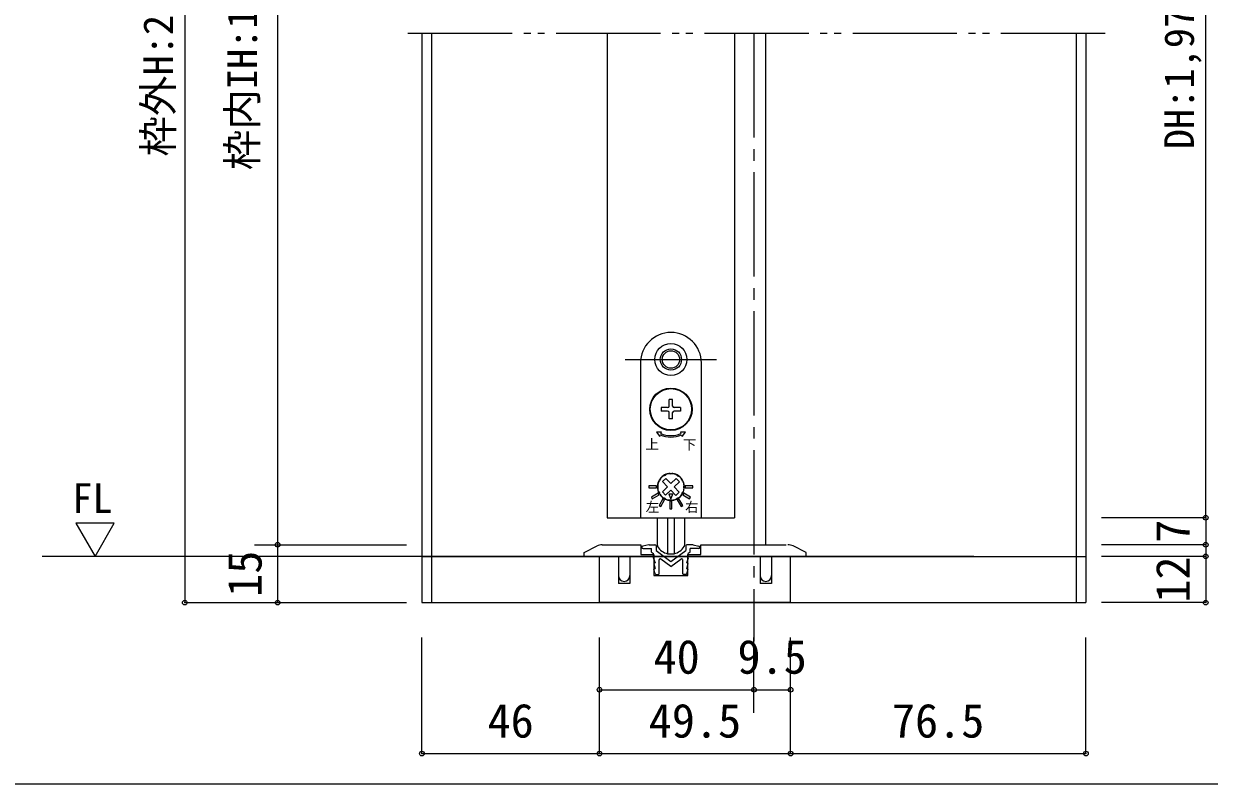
# Model space of a CAD drawing. Units: millimetres on the paper, enlarged 10 times, with parts at other scales. Extents: x -2000 to 2000, y -1385 to 1385.
# Drawn here: x -1435 to -412, y -68 to 589 of the extents above; entities that cross this region are included whole.
import ezdxf
from ezdxf.enums import TextEntityAlignment as Align

# ---------------------------------------------------------------- set-up
doc = ezdxf.new("R2010")
doc.units = ezdxf.units.MM
doc.header["$LTSCALE"] = 10
doc.header["$PDMODE"] = 32
doc.header["$PDSIZE"] = 4
for name, pattern in [('CHAIN2', [12, 9, -1, 1, -1]), ('DOUBLE_CHAIN2', [12.8, 9, -1, 0.6, -0.6, 0.6, -1]), ('USER1', [19.05, 12.7, -6.35])]:
    doc.linetypes.add(name, pattern=pattern)
for name, color, linetype, lineweight in [('1-0_H-SYM', 7, 'Continuous', 20), ('1-2_0', 7, 'Continuous', 20), ('2-0', 7, 'Continuous', 20)]:
    doc.layers.add(name, color=color, linetype=linetype, lineweight=lineweight)
doc.styles.add('ＭＳ ゴシック', font='')
doc.styles.get('ＭＳ ゴシック').set_extended_font_data('MS Gothic')

msp = doc.modelspace()

# ---------------------------------------------------------------- linework, layer by layer
at = {"layer": '1-0_H-SYM', "lineweight": 18}
msp.add_line((380, -67.5), (-1950, -67.5), dxfattribs=at)
at = {"layer": '1-2_0'}
msp.add_lwpolyline([(380, -67.5), (-1950, -67.5), (-1950, 1335)], dxfattribs=at)
at = {"layer": '2-0', "color": 4, "lineweight": 9}
for p, q in [((-1296.36, 1073.17), (-1296.36, 89.36)), ((-1216.2, 953.17), (-1216.2, 139.36)), ((-414.8, 162.69), (-414.8, 926.51)), ((-414.8, 162.69), (-504.94, 162.69)), ((-414.8, 162.69), (-414.8, 139.36)), ((-1236.2, 139.36), (-1104.94, 139.36)), ((-1216.2, 139.36), (-1216.2, 89.36)), ((-414.8, 139.36), (-504.94, 139.36)), ((-414.8, 139.36), (-414.8, 129.36)), ((-1091.61, 129.36), (-1419.54, 129.36)), ((-414.8, 129.36), (-504.94, 129.36)), ((-414.8, 129.36), (-414.8, 89.36)), ((-1296.36, 89.36), (-1114.69, 89.36)), ((-1236.2, 89.36), (-1104.94, 89.36)), ((-414.8, 89.36), (-504.94, 89.36)), ((-1091.61, -40.97), (-1091.61, 59.36)), ((-1091.61, -40.97), (-1091.61, 59.36)), ((-938.27, -40.97), (-938.27, 59.36)), ((-938.27, -40.97), (-938.27, 59.36)), ((-938.27, -5.81), (-938.27, 59.36)), ((-804.94, -5.81), (-804.94, 59.36)), ((-773.27, -40.97), (-773.27, 59.36)), ((-773.27, -5.81), (-773.27, 59.36)), ((-518.27, -40.97), (-518.27, 59.36)), ((-938.27, 14.19), (-804.94, 14.19)), ((-804.94, 14.19), (-773.27, 14.19)), ((-1091.61, -40.97), (-938.27, -40.97)), ((-938.27, -40.97), (-773.27, -40.97)), ((-773.27, -40.97), (-518.27, -40.97))]:
    msp.add_line(p, q, dxfattribs=at)
at = {"layer": '2-0', "linetype": 'DOUBLE_CHAIN2'}
msp.add_line((-501.61, 581.02), (-1108.27, 581.02), dxfattribs=at)
at = {"layer": '2-0'}
for p, q in [((-1091.61, 581.02), (-1091.61, 89.36)), ((-1083.27, 581.02), (-1083.27, 89.36)), ((-931.61, 581.02), (-931.61, 162.69)), ((-821.61, 581.02), (-821.61, 162.69)), ((-794.94, 581.02), (-794.94, 139.36)), ((-526.61, 581.02), (-526.61, 89.36)), ((-518.27, 581.02), (-518.27, 89.36)), ((-931.61, 162.69), (-821.61, 162.69)), ((-935.91, 139.36), (-902.44, 139.36)), ((-901.61, 137.02), (-901.61, 137.22)), ((-895.71, 139.33), (-900.82, 138.2)), ((-900.61, 136.02), (-897.16, 136.02)), ((-897.16, 136.02), (-893.27, 136.02)), ((-895.5, 139.36), (-890.39, 139.36)), ((-893.27, 133.11), (-891.61, 131.86)), ((-889.39, 138.36), (-889.39, 134.36)), ((-889.39, 134.36), (-876.61, 124.77)), ((-876.61, 124.77), (-863.83, 134.36)), ((-863.83, 138.36), (-863.83, 134.36)), ((-857.72, 139.36), (-862.83, 139.36)), ((-859.94, 133.11), (-861.61, 131.86)), ((-856.05, 136.02), (-859.94, 136.02)), ((-859.94, 133.11), (-859.94, 136.02)), ((-857.5, 139.33), (-852.39, 138.2)), ((-852.61, 136.02), (-856.05, 136.02)), ((-851.61, 137.22), (-851.61, 137.02)), ((-850.77, 139.36), (-777.17, 139.36)), ((-614.94, 129.36), (-1091.61, 129.36)), ((-938.27, 129.36), (-951.61, 129.36)), ((-921.94, 129.36), (-938.27, 129.36)), ((-938.27, 89.36), (-938.27, 129.36)), ((-921.94, 129.36), (-921.94, 106.02)), ((-891.27, 129.36), (-911.94, 129.36)), ((-891.61, 127.81), (-891.61, 131.86)), ((-891.57, 127.58), (-890.12, 123.72)), ((-891.32, 122.86), (-890.07, 118.72)), ((-890.68, 123.72), (-890.12, 123.72)), ((-886.77, 114.39), (-886.77, 126.23)), ((-876.61, 120.61), (-885.17, 127.03)), ((-876.61, 120.61), (-868.04, 127.03)), ((-866.44, 114.36), (-866.44, 126.23)), ((-861.65, 127.58), (-863.11, 123.69)), ((-862.5, 123.69), (-863.11, 123.69)), ((-814.94, 129.36), (-861.94, 129.36)), ((-861.61, 127.81), (-861.61, 131.86)), ((-757.94, 129.36), (-804.94, 129.36)), ((-799.61, 129.36), (-799.61, 106.02)), ((-773.27, 89.36), (-773.27, 129.36)), ((-773.27, 129.36), (-518.27, 129.36)), ((-890.22, 114.2), (-891.32, 117.86)), ((-890.68, 118.72), (-890.07, 118.72)), ((-889.58, 113.72), (-887.44, 113.72)), ((-863.6, 113.69), (-865.77, 113.69)), ((-861.87, 122.83), (-863.11, 118.69)), ((-862.5, 118.69), (-863.11, 118.69)), ((-862.97, 114.16), (-861.87, 117.83)), ((-1091.61, 89.36), (-518.27, 89.36)), ((-809.94, 89.36), (-938.27, 89.36)), ((-773.27, 89.36), (-938.27, 89.36))]:
    msp.add_line(p, q, dxfattribs=at)
at = {"layer": '2-0', "color": 4, "linetype": 'CHAIN2', "lineweight": 9}
msp.add_line((-804.94, 581.02), (-804.94, 56.02), dxfattribs=at)
at = {"layer": '2-0', "color": 2, "linetype": 'USER1', "lineweight": 18}
msp.add_line((-916.11, 299.36), (-837.11, 299.36), dxfattribs=at)
at = {"layer": '2-0', "lineweight": 18}
for p, q in [((-902.94, 296.36), (-902.94, 162.69)), ((-850.27, 162.69), (-850.27, 296.36)), ((-875.11, 264.69), (-878.11, 264.69)), ((-878.11, 259.19), (-878.11, 264.69)), ((-875.11, 259.19), (-875.11, 264.69)), ((-868.27, 257.86), (-873.77, 257.86)), ((-868.27, 257.86), (-868.27, 254.86)), ((-879.44, 254.86), (-884.94, 254.86)), ((-878.11, 248.02), (-878.11, 253.52)), ((-875.11, 248.02), (-878.11, 248.02)), ((-875.11, 248.02), (-875.11, 253.52)), ((-868.27, 254.86), (-873.77, 254.86)), ((-876.57, 192.18), (-872.04, 196.61)), ((-883.97, 184.97), (-879.44, 189.39)), ((-881.18, 182.1), (-883.97, 184.97)), ((-879.44, 189.39), (-883.86, 193.92)), ((-881.18, 182.1), (-876.64, 186.53)), ((-872.22, 181.99), (-876.64, 186.53)), ((-869.36, 184.79), (-872.22, 181.99)), ((-902.94, 162.69), (-850.27, 162.69)), ((-888.27, 138.71), (-888.27, 162.69)), ((-879.52, 162.69), (-879.52, 131.64)), ((-873.69, 162.69), (-873.69, 131.64)), ((-864.94, 162.69), (-864.94, 138.71)), ((-1091.61, 129.36), (-614.94, 129.36)), ((-879.52, 131.64), (-873.69, 131.64))]:
    msp.add_line(p, q, dxfattribs=at)
for points in [[(-879.44, 257.86), (-884.94, 257.86), (-884.94, 254.86)], [(-885.28, 235.41), (-884.77, 236.65), (-889.1, 236.65), (-886.3, 232.95), (-885.79, 234.18)], [(-867.42, 234.18), (-866.91, 232.95), (-864.12, 236.65), (-868.44, 236.65), (-867.93, 235.41)], [(-876.57, 192.18), (-881, 196.72), (-883.86, 193.92)], [(-869.36, 184.79), (-873.78, 189.32), (-869.25, 193.74), (-872.04, 196.61)]]:
    msp.add_lwpolyline(points, dxfattribs=at)
for points in [[(-895.61, 188.52), (-888.94, 188.52), (-888.94, 190.19), (-895.61, 190.19)], [(-857.61, 190.19), (-864.27, 190.19), (-864.27, 188.52), (-857.61, 188.52)], [(-892.65, 179.13), (-886.87, 182.47), (-887.71, 183.91), (-893.48, 180.58)], [(-885.39, 172.48), (-882.05, 178.26), (-883.5, 179.09), (-886.83, 173.32)], [(-876.73, 179.02), (-875.02, 183), (-878.35, 183.04)], [(-875.77, 177.02), (-877.44, 177.02), (-877.44, 170.36), (-875.77, 170.36)], [(-866.39, 173.32), (-869.72, 179.09), (-871.16, 178.26), (-867.83, 172.48)], [(-859.74, 180.58), (-865.51, 183.91), (-866.34, 182.47), (-860.57, 179.13)]]:
    msp.add_lwpolyline(points, close=True, dxfattribs=at)
at = {"layer": '2-0'}
msp.add_lwpolyline([(-1373.85, 129.36), (-1357.36, 158.04), (-1390.55, 158.04)], close=True, dxfattribs=at)
for points in [[(-951.61, 129.36), (-951.61, 132.69), (-940.39, 138.3)], [(-902.44, 139.36), (-902.44, 131.02), (-891.27, 131.02), (-891.27, 112.69), (-861.94, 112.69), (-861.94, 131.02)], [(-893.27, 133.11), (-893.27, 134.78), (-893.27, 136.02)], [(-861.9, 131.02), (-850.77, 131.02), (-850.77, 139.36)], [(-759.94, 129.36), (-759.94, 132.69), (-771.16, 138.3)], [(-911.94, 129.36), (-911.94, 106.02), (-921.94, 106.02)], [(-789.61, 129.36), (-789.61, 106.02), (-799.61, 106.02)], [(-759.94, 129.36), (-773.27, 129.36), (-789.61, 129.36)]]:
    msp.add_lwpolyline(points, dxfattribs=at)
at = {"layer": '2-0', "lineweight": 18}
for centre, radius in [((-876.61, 299.36), 13.83), ((-876.61, 299.36), 9.17), ((-876.61, 299.36), 7.5), ((-876.61, 256.36), 18.33), ((-876.61, 256.36), 17.83)]:
    msp.add_circle(centre, radius, dxfattribs=at)
for centre, radius, start, end in [((-876.61, 296.36), 26.33, 0, 180), ((-879.44, 259.19), 1.33, 270, 360), ((-873.77, 259.19), 1.33, 180, 270), ((-879.44, 253.52), 1.33, 360, 90), ((-873.77, 253.52), 1.33, 90, 180), ((-876.61, 256.36), 24, 247.5, 292.5), ((-876.61, 256.36), 22.67, 247.5, 292.5), ((-876.61, 189.36), 11.67, 98.90298, 201.09702), ((-884.3, 192.09), 3.33, 129.87866, 160.42431), ((-876.61, 189.36), 11.17, 146.90028, 151.69834), ((-882.69, 194.8), 3.33, 138.17431, 168.71996), ((-876.61, 189.36), 11.5, 130.42431, 138.17431), ((-881.9, 195.57), 3.33, 99.87866, 130.42431), ((-876.61, 189.36), 11.17, 116.90028, 121.69834), ((-879.16, 197.11), 3.33, 108.17431, 138.71996), ((-876.61, 189.36), 11.5, 100.42431, 108.17431), ((-878.09, 197.39), 3.33, 69.87866, 100.42431), ((-878.05, 198.58), 2.33, 72.61143, 98.90298), ((-876.61, 203.19), 2.5, 252.61143, 287.38857), ((-876.61, 189.36), 11.17, 86.90028, 91.69834), ((-874.93, 197.35), 3.33, 78.17431, 108.71996), ((-875.16, 198.58), 2.33, 81.09702, 107.38857), ((-876.61, 189.36), 11.67, 338.90298, 81.09702), ((-876.61, 189.36), 11.5, 70.42431, 78.17431), ((-873.87, 197.05), 3.33, 39.87866, 70.42431), ((-876.61, 189.36), 11.17, 56.90028, 61.69834), ((-871.16, 195.44), 3.33, 48.17431, 78.71996), ((-876.61, 189.36), 11.5, 40.42431, 48.17431), ((-870.39, 194.65), 3.33, 9.87866, 40.42431), ((-876.61, 189.36), 11.17, 26.90028, 31.69834), ((-884.64, 187.88), 3.33, 159.87866, 190.42431), ((-884.6, 191.03), 3.33, 168.17431, 198.71996), ((-876.61, 189.36), 11.5, 190.42431, 198.17431), ((-876.61, 189.36), 11.5, 160.42431, 168.17431), ((-876.61, 189.36), 11.17, 176.90028, 181.69834), ((-884.37, 186.81), 3.33, 198.17431, 228.71996), ((-885.32, 186), 2.33, 201.09702, 227.38857), ((-888.59, 182.44), 2.5, 12.61143, 47.38857), ((-876.61, 189.36), 11.17, 206.90028, 211.69834), ((-864.63, 182.44), 2.5, 132.61143, 167.38857), ((-868.91, 186.62), 3.33, 309.87866, 340.42431), ((-868.85, 191.9), 3.33, 18.17431, 48.71996), ((-867.9, 186), 2.33, 312.61143, 338.90298), ((-876.61, 189.36), 11.5, 340.42431, 348.17431), ((-876.61, 189.36), 11.5, 10.42431, 18.17431), ((-876.61, 189.36), 11.17, 356.90028, 1.69834), ((-868.58, 190.83), 3.33, 339.87866, 10.42431), ((-868.61, 187.68), 3.33, 348.17431, 18.71996), ((-883.87, 183.49), 2.33, 192.61143, 218.90298), ((-882.82, 184.06), 3.33, 189.87866, 220.42431), ((-876.61, 189.36), 11.67, 218.90298, 321.09702), ((-876.61, 189.36), 11.5, 220.42431, 228.17431), ((-882.05, 183.27), 3.33, 228.17431, 258.71996), ((-876.61, 189.36), 11.17, 236.90028, 241.69834), ((-879.34, 181.66), 3.33, 219.87866, 250.42431), ((-876.61, 189.36), 11.5, 250.42431, 258.17431), ((-878.28, 181.36), 3.33, 258.17431, 288.71996), ((-876.61, 189.36), 11.17, 266.90028, 271.69834), ((-875.13, 181.32), 3.33, 249.87866, 280.42431), ((-876.61, 189.36), 11.5, 280.42431, 288.17431), ((-874.06, 181.6), 3.33, 288.17431, 318.71996), ((-876.61, 189.36), 11.17, 296.90028, 301.69834), ((-871.31, 183.14), 3.33, 279.87866, 310.42431), ((-876.61, 189.36), 11.5, 310.42431, 318.17431), ((-870.52, 183.91), 3.33, 318.17431, 348.71996), ((-869.34, 183.49), 2.33, 321.09702, 347.38857), ((-876.61, 189.36), 11.17, 326.90028, 331.69834), ((-886.61, 138.71), 1.67, 180, 210.56067), ((-876.56, 144.64), 13.33, 210.56067, 257.16143), ((-876.65, 144.64), 13.33, 282.83857, 329.43933), ((-866.61, 138.71), 1.67, 329.43933, 360)]:
    msp.add_arc(centre, radius, start, end, dxfattribs=at)
at = {"layer": '2-0'}
for centre, radius, start, end in [((-935.91, 129.36), 10, 90, 116.56505), ((-900.61, 137.22), 1, 102.52881, 180), ((-900.61, 137.02), 1, 180, 270), ((-895.5, 138.36), 1, 90, 102.52881), ((-895.5, 138.36), 1, 90, 102.52881), ((-895.5, 138.36), 1, 90, 102.52881), ((-895.5, 138.36), 1, 90, 102.52881), ((-890.39, 138.36), 1, 0, 90), ((-862.83, 138.36), 1, 90, 180), ((-857.72, 138.36), 1, 77.47119, 90), ((-852.61, 137.02), 1, 270, 0), ((-852.61, 137.22), 1, 0, 77.47119), ((-775.64, 129.36), 10, 63.43495, 90), ((-890.94, 127.81), 0.667, 180, 200.55605), ((-890.94, 127.81), 0.667, 180, 200.55605), ((-890.94, 127.81), 0.667, 180, 200.55605), ((-890.94, 127.81), 0.667, 180, 200.55605), ((-890.68, 123.06), 0.667, 90, 196.69924), ((-885.77, 126.23), 1, 53.1301, 180), ((-867.44, 126.23), 1, 0, 126.8699), ((-862.5, 123.02), 0.667, 343.30076, 90), ((-862.27, 127.81), 0.667, 339.44395, 0), ((-862.27, 127.81), 0.667, 339.44395, 0), ((-862.27, 127.81), 0.667, 339.44395, 0), ((-916.94, 112.69), 5, 180, 0), ((-890.68, 118.06), 0.667, 90, 196.69924), ((-889.58, 114.39), 0.667, 196.69924, 270), ((-887.44, 114.39), 0.667, 270, 0), ((-865.77, 114.36), 0.667, 180, 270), ((-863.6, 114.36), 0.667, 270, 343.30076), ((-862.5, 118.02), 0.667, 343.30076, 90), ((-794.61, 112.69), 5, 180, 0)]:
    msp.add_arc(centre, radius, start, end, dxfattribs=at)
at = {"layer": '2-0', "color": 4}
for p in [(-414.8, 162.69), (-1216.2, 139.36), (-414.8, 139.36), (-414.8, 129.36), (-1296.36, 89.36), (-1216.2, 89.36), (-414.8, 89.36), (-938.27, 14.19), (-804.94, 14.19), (-773.27, 14.19), (-1091.61, -40.97), (-938.27, -40.97), (-773.27, -40.97), (-518.27, -40.97)]:
    msp.add_point(p, dxfattribs=at)

# ---------------------------------------------------------------- texts
at = {"layer": '2-0', "style": 'ＭＳ ゴシック'}
for s, height, p in [('枠内IH:1,985', 25.66, (-1226.24, 462.81)), ('枠外H:2,036', 25.66, (-1298.86, 474.6)), ('DH:1,970', 25.66, (-417.3, 480.93)), ('7', 29.33, (-419.8, 141.02)), ('15', 29.33, (-1221.2, 94.36)), ('12', 29.33, (-419.8, 89.36))]:
    msp.add_text(s, height=height, rotation=90, dxfattribs=at).set_placement(p, align=Align.BOTTOM_LEFT)
for s, height, p in [('上', 8.55, (-898.68, 219.3)), ('下', 8.55, (-866.36, 219.04)), ('FL', 25.66, (-1393.51, 159.15)), ('左', 8.55, (-898.37, 165.12)), ('右', 8.55, (-864.39, 165.04)), ('40', 29.33, (-891.61, 19.19)), ('9.5', 29.33, (-819.11, 19.19)), ('46', 29.33, (-1034.94, -35.97)), ('49.5', 29.33, (-895.77, -35.97)), ('76.5', 29.33, (-685.77, -35.97))]:
    msp.add_text(s, height=height, dxfattribs=at).set_placement(p, align=Align.BOTTOM_LEFT)

doc.saveas('drawing.dxf')
